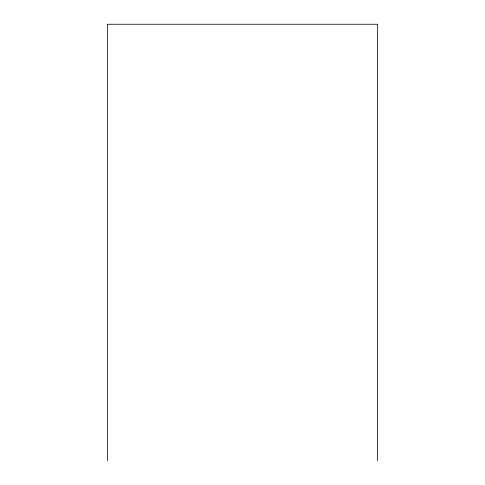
<?xml version="1.0" encoding="UTF-8"?>
<svg xmlns="http://www.w3.org/2000/svg" width="485" height="485" viewBox="0 0 485 485"><rect width="100%" height="100%" fill="white"/><g stroke="black" fill="none" stroke-linecap="round" stroke-linejoin="round"><path stroke-width="0.73" d="M377.609 460.75L377.609 24.25L107.391 24.25L107.391 460.75"/></g></svg>
